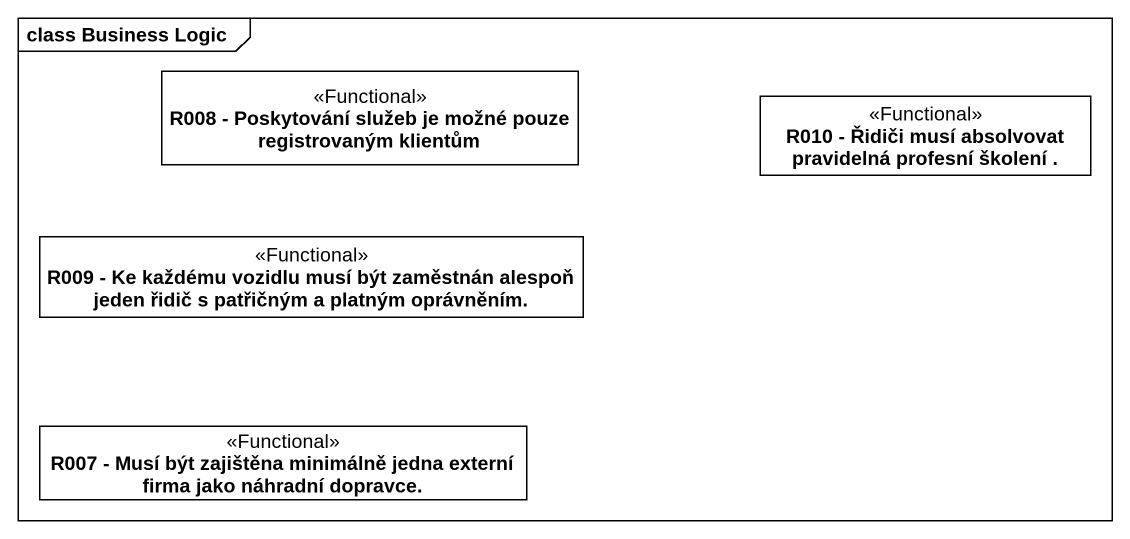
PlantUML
@startuml
mainframe class Business Logic
hide circle
hide empty members
class "R008 - Poskytování služeb je možné pouze registrovaným klientům" as R008_Poskytování_služeb_je <<Functional>>
class "R010 - Řidiči musí absolvovat pravidelná profesní školení ." as R010_Řidiči_musí_absolvovat <<Functional>>
class "R009 - Ke každému vozidlu musí být zaměstnán alespoň jeden řidič s patřičným a platným oprávněním." as R009_Ke_každému_vozidlu <<Functional>>
class "R007 - Musí být zajištěna minimálně jedna externí firma jako náhradní dopravce." as R007_Musí_být_zajištěna <<Functional>>
@enduml
